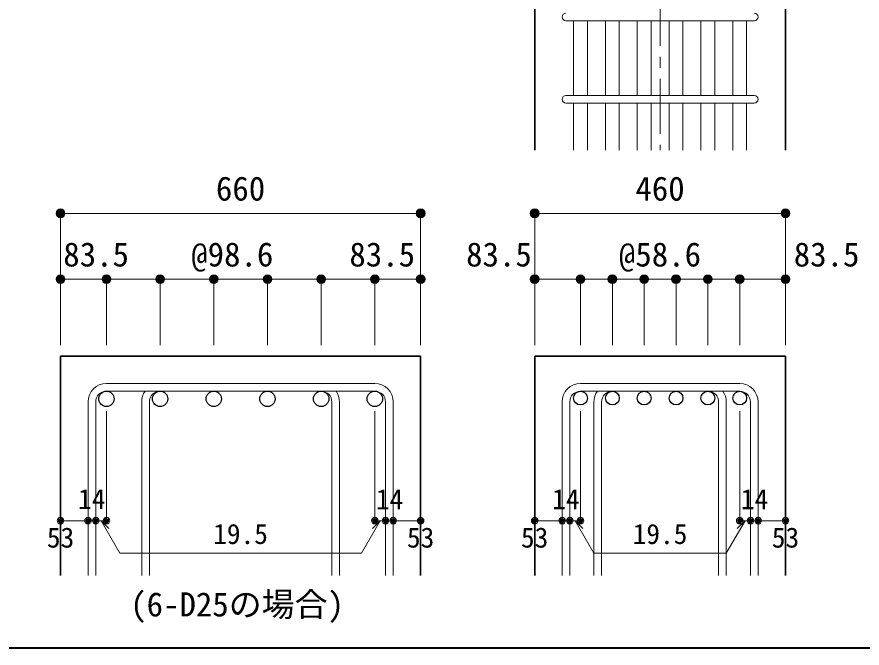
# Model space of a CAD drawing. Units: millimetres at full size, sheet at 1:20; details may follow other scales. Extents: x -3982 to 3969, y -2797 to 2801.
# Drawn here: x -693 to 846, y -2797 to -1647 of the extents above; entities that cross this region are included whole.
import ezdxf
from ezdxf.enums import TextEntityAlignment as Align

# ---------------------------------------------------------------- set-up
doc = ezdxf.new("R2010")
doc.units = ezdxf.units.MM
doc.header["$LTSCALE"] = 20
doc.header["$PDMODE"] = 32
doc.header["$PDSIZE"] = 12
doc.linetypes.add('CHAIN1', pattern=[8, 5, -1, 1, -1])
for name, color, linetype, lineweight in [('6-1_躯体線', 2, 'Continuous', 35), ('6-5_梁主筋', 7, 'Continuous', 18), ('6-6_S.T.P.', 7, 'Continuous', 18), ('6-7_文字', 7, 'Continuous', 18), ('6-D_寸法', 4, 'Continuous', 9), ('F-0_枠', 6, 'Continuous', 40)]:
    doc.layers.add(name, color=color, linetype=linetype, lineweight=lineweight)
doc.styles.add('ＭＳ ゴシック', font='')
doc.styles.get('ＭＳ ゴシック').set_extended_font_data('MS Gothic')

msp = doc.modelspace()

# ---------------------------------------------------------------- linework, layer by layer
at = {"layer": '6-1_躯体線'}
for p, q in [((249.79, -1889.67), (249.79, -1489.67)), ((706.79, -1889.67), (706.79, -1489.67)), ((-613.92, -2264.67), (-613.92, -2664.67)), ((-613.92, -2264.67), (42.08, -2264.67)), ((42.08, -2264.67), (42.08, -2664.67)), ((249.79, -2264.67), (249.79, -2664.67)), ((249.79, -2264.67), (706.79, -2264.67)), ((706.79, -2264.67), (706.79, -2664.67))]:
    msp.add_line(p, q, dxfattribs=at)
at = {"layer": '6-5_梁主筋'}
for p, q in [((320.79, -1653.67), (320.79, -1789.67)), ((345.79, -1653.67), (345.79, -1789.67)), ((378.79, -1653.67), (378.79, -1789.67)), ((403.79, -1653.67), (403.79, -1789.67)), ((436.79, -1653.67), (436.79, -1789.67)), ((461.79, -1653.67), (461.79, -1789.67)), ((494.79, -1653.67), (494.79, -1789.67)), ((519.79, -1653.67), (519.79, -1789.67)), ((552.79, -1653.67), (552.79, -1789.67)), ((577.79, -1653.67), (577.79, -1789.67)), ((610.79, -1653.67), (610.79, -1789.67)), ((635.79, -1653.67), (635.79, -1789.67)), ((320.79, -1803.67), (320.79, -1889.67)), ((345.79, -1803.67), (345.79, -1889.67)), ((378.79, -1803.67), (378.79, -1889.67)), ((403.79, -1803.67), (403.79, -1889.67)), ((436.79, -1803.67), (436.79, -1889.67)), ((461.79, -1803.67), (461.79, -1889.67)), ((494.79, -1803.67), (494.79, -1889.67)), ((519.79, -1803.67), (519.79, -1889.67)), ((552.79, -1803.67), (552.79, -1889.67)), ((577.79, -1803.67), (577.79, -1889.67)), ((610.79, -1803.67), (610.79, -1889.67)), ((635.79, -1803.67), (635.79, -1889.67))]:
    msp.add_line(p, q, dxfattribs=at)
at = {"layer": '6-5_梁主筋', "color": 3, "lineweight": 25}
for centre, radius in [((-530.42, -2342.67), 14), ((-432.62, -2342.67), 14), ((-334.82, -2342.67), 14), ((-237.02, -2342.67), 14), ((-139.22, -2342.67), 14), ((-41.42, -2342.67), 14), ((333.29, -2341.17), 12.5), ((391.29, -2341.17), 12.5), ((449.29, -2341.17), 12.5), ((507.29, -2341.17), 12.5), ((565.29, -2341.17), 12.5), ((623.29, -2341.17), 12.5)]:
    msp.add_circle(centre, radius, dxfattribs=at)
at = {"layer": '6-6_S.T.P.'}
for p, q in [((306.79, -1653.67), (649.4, -1653.67)), ((306.79, -1789.67), (649.4, -1789.67)), ((306.79, -1803.67), (649.4, -1803.67)), ((-41.42, -2314.67), (-530.42, -2314.67)), ((623.29, -2314.67), (333.29, -2314.67)), ((-41.42, -2328.67), (-530.42, -2328.67)), ((623.29, -2328.67), (333.29, -2328.67)), ((-563.92, -2348.17), (-563.92, -2664.67)), ((-549.92, -2348.17), (-549.92, -2664.67)), ((-466.12, -2348.17), (-466.12, -2664.67)), ((-452.12, -2348.17), (-452.12, -2664.67)), ((-119.72, -2348.17), (-119.72, -2664.67)), ((-105.72, -2348.17), (-105.72, -2664.67)), ((-21.92, -2348.17), (-21.92, -2664.67)), ((-7.92, -2348.17), (-7.92, -2664.67)), ((299.79, -2348.17), (299.79, -2664.67)), ((313.79, -2348.17), (313.79, -2664.67)), ((357.79, -2348.17), (357.79, -2664.67)), ((371.79, -2348.17), (371.79, -2664.67)), ((584.79, -2348.17), (584.79, -2664.67)), ((598.79, -2348.17), (598.79, -2664.67)), ((642.79, -2348.17), (642.79, -2664.67)), ((656.79, -2348.17), (656.79, -2664.67))]:
    msp.add_line(p, q, dxfattribs=at)
for centre, radius, start, end in [((306.79, -1646.67), 7, 90, 270), ((649.79, -1646.67), 7, 270, 90), ((306.79, -1796.67), 7, 90, 270), ((649.79, -1796.67), 7, 270, 90), ((-530.42, -2348.17), 33.5, 90, 180), ((-41.42, -2348.17), 33.5, 0, 90), ((333.29, -2348.17), 33.5, 90, 180), ((623.29, -2348.17), 33.5, 0, 90), ((-530.42, -2348.17), 19.5, 90, 180), ((-432.62, -2348.17), 33.5, 144.40235, 180), ((-432.62, -2348.17), 19.5, 90, 180), ((-139.22, -2348.17), 19.5, 0, 90), ((-139.22, -2348.17), 33.5, 0, 35.59765), ((-41.42, -2348.17), 19.5, 0, 90), ((333.29, -2348.17), 19.5, 90, 180), ((391.29, -2348.17), 33.5, 144.40235, 180), ((391.29, -2348.17), 19.5, 90, 180), ((565.29, -2348.17), 19.5, 0, 90), ((565.29, -2348.17), 33.5, 0, 35.59765), ((623.29, -2348.17), 19.5, 0, 90)]:
    msp.add_arc(centre, radius, start, end, dxfattribs=at)
at = {"layer": '6-D_寸法', "linetype": 'CHAIN1'}
msp.add_line((478.29, -639.67), (478.29, -1889.67), dxfattribs=at)
at = {"layer": '6-D_寸法'}
for p, q in [((-613.92, -2004.67), (-613.92, -2124.67)), ((-613.92, -2004.67), (42.08, -2004.67)), ((42.08, -2004.67), (42.08, -2124.67)), ((249.79, -2004.67), (249.79, -2124.67)), ((249.79, -2004.67), (706.79, -2004.67)), ((706.79, -2004.67), (706.79, -2124.67)), ((-613.92, -2124.67), (-613.92, -2244.67)), ((-613.92, -2124.67), (-530.42, -2124.67)), ((-530.42, -2124.67), (-530.42, -2244.67)), ((-530.42, -2124.67), (-432.62, -2124.67)), ((-432.62, -2124.67), (-432.62, -2244.67)), ((-432.62, -2124.67), (-334.82, -2124.67)), ((-334.82, -2124.67), (-334.82, -2244.67)), ((-334.82, -2124.67), (-237.02, -2124.67)), ((-237.02, -2124.67), (-237.02, -2244.67)), ((-237.02, -2124.67), (-139.22, -2124.67)), ((-139.22, -2124.67), (-139.22, -2244.67)), ((-139.22, -2124.67), (-41.42, -2124.67)), ((-41.42, -2124.67), (-41.42, -2244.67)), ((-41.42, -2124.67), (42.08, -2124.67)), ((42.08, -2124.67), (42.08, -2244.67)), ((249.79, -2124.67), (249.79, -2244.67)), ((249.79, -2124.67), (333.29, -2124.67)), ((333.29, -2124.67), (333.29, -2244.67)), ((333.29, -2124.67), (391.29, -2124.67)), ((391.29, -2124.67), (391.29, -2244.67)), ((391.29, -2124.67), (449.29, -2124.67)), ((449.29, -2124.67), (449.29, -2244.67)), ((449.29, -2124.67), (507.29, -2124.67)), ((507.29, -2124.67), (507.29, -2244.67)), ((507.29, -2124.67), (565.29, -2124.67)), ((565.29, -2124.67), (565.29, -2244.67)), ((565.29, -2124.67), (623.29, -2124.67)), ((623.29, -2124.67), (623.29, -2244.67)), ((623.29, -2124.67), (706.79, -2124.67)), ((706.79, -2124.67), (706.79, -2244.67)), ((-530.42, -2564.67), (-530.42, -2365.34)), ((-41.42, -2564.67), (-41.42, -2365.34)), ((333.29, -2564.67), (333.29, -2365.34)), ((623.29, -2564.67), (623.29, -2365.34)), ((-613.92, -2564.67), (-563.92, -2564.67)), ((-563.92, -2564.67), (-530.42, -2564.67)), ((-540.17, -2564.67), (-526.03, -2578.81)), ((-540.17, -2564.67), (-505.95, -2623.95)), ((-31.67, -2564.67), (-65.9, -2623.95)), ((-31.67, -2564.67), (-45.82, -2578.81)), ((-41.42, -2564.67), (42.08, -2564.67)), ((-21.92, -2564.67), (-7.92, -2564.67)), ((249.79, -2564.67), (299.79, -2564.67)), ((299.79, -2564.67), (333.29, -2564.67)), ((323.54, -2564.67), (337.68, -2578.81)), ((323.54, -2564.67), (357.76, -2623.95)), ((633.04, -2564.67), (598.82, -2623.95)), ((633.04, -2564.67), (618.9, -2578.81)), ((623.29, -2564.67), (706.79, -2564.67)), ((642.79, -2564.67), (656.79, -2564.67)), ((-505.95, -2623.95), (-65.9, -2623.95)), ((357.76, -2623.95), (598.82, -2623.95))]:
    msp.add_line(p, q, dxfattribs=at)
for centre, radius in [((-613.92, -2004.67), 8), ((-613.92, -2004.67), 7.2), ((-613.92, -2004.67), 6.4), ((-613.92, -2004.67), 5.6), ((-613.92, -2004.67), 4.8), ((-613.92, -2004.67), 4), ((-613.92, -2004.67), 3.2), ((42.08, -2004.67), 8), ((42.08, -2004.67), 7.2), ((42.08, -2004.67), 6.4), ((42.08, -2004.67), 5.6), ((42.08, -2004.67), 4.8), ((42.08, -2004.67), 4), ((42.08, -2004.67), 3.2), ((249.79, -2004.67), 8), ((249.79, -2004.67), 7.2), ((249.79, -2004.67), 6.4), ((249.79, -2004.67), 5.6), ((249.79, -2004.67), 4.8), ((249.79, -2004.67), 4), ((249.79, -2004.67), 3.2), ((706.79, -2004.67), 8), ((706.79, -2004.67), 7.2), ((706.79, -2004.67), 6.4), ((706.79, -2004.67), 5.6), ((706.79, -2004.67), 4.8), ((706.79, -2004.67), 4), ((706.79, -2004.67), 3.2), ((-613.92, -2004.67), 2.4), ((-613.92, -2004.67), 1.6), ((-613.92, -2004.67), 0.8), ((42.08, -2004.67), 2.4), ((42.08, -2004.67), 1.6), ((42.08, -2004.67), 0.8), ((249.79, -2004.67), 2.4), ((249.79, -2004.67), 1.6), ((249.79, -2004.67), 0.8), ((706.79, -2004.67), 2.4), ((706.79, -2004.67), 1.6), ((706.79, -2004.67), 0.8), ((-613.92, -2124.67), 8), ((-613.92, -2124.67), 7.2), ((-613.92, -2124.67), 6.4), ((-613.92, -2124.67), 5.6), ((-613.92, -2124.67), 4.8), ((-613.92, -2124.67), 4), ((-613.92, -2124.67), 3.2), ((-613.92, -2124.67), 2.4), ((-613.92, -2124.67), 1.6), ((-613.92, -2124.67), 0.8), ((-530.42, -2124.67), 8), ((-530.42, -2124.67), 7.2), ((-530.42, -2124.67), 6.4), ((-530.42, -2124.67), 5.6), ((-530.42, -2124.67), 4.8), ((-530.42, -2124.67), 4), ((-530.42, -2124.67), 3.2), ((-530.42, -2124.67), 2.4), ((-530.42, -2124.67), 1.6), ((-530.42, -2124.67), 0.8), ((-432.62, -2124.67), 8), ((-432.62, -2124.67), 7.2), ((-432.62, -2124.67), 6.4), ((-432.62, -2124.67), 5.6), ((-432.62, -2124.67), 4.8), ((-432.62, -2124.67), 4), ((-432.62, -2124.67), 3.2), ((-432.62, -2124.67), 2.4), ((-432.62, -2124.67), 1.6), ((-432.62, -2124.67), 0.8), ((-334.82, -2124.67), 8), ((-334.82, -2124.67), 7.2), ((-334.82, -2124.67), 6.4), ((-334.82, -2124.67), 5.6), ((-334.82, -2124.67), 4.8), ((-334.82, -2124.67), 4), ((-334.82, -2124.67), 3.2), ((-334.82, -2124.67), 2.4), ((-334.82, -2124.67), 1.6), ((-334.82, -2124.67), 0.8), ((-237.02, -2124.67), 8), ((-237.02, -2124.67), 7.2), ((-237.02, -2124.67), 6.4), ((-237.02, -2124.67), 5.6), ((-237.02, -2124.67), 4.8), ((-237.02, -2124.67), 4), ((-237.02, -2124.67), 3.2), ((-237.02, -2124.67), 2.4), ((-237.02, -2124.67), 1.6), ((-237.02, -2124.67), 0.8), ((-139.22, -2124.67), 8), ((-139.22, -2124.67), 7.2), ((-139.22, -2124.67), 6.4), ((-139.22, -2124.67), 5.6), ((-139.22, -2124.67), 4.8), ((-139.22, -2124.67), 4), ((-139.22, -2124.67), 3.2), ((-139.22, -2124.67), 2.4), ((-139.22, -2124.67), 1.6), ((-139.22, -2124.67), 0.8), ((-41.42, -2124.67), 8), ((-41.42, -2124.67), 7.2), ((-41.42, -2124.67), 6.4), ((-41.42, -2124.67), 5.6), ((-41.42, -2124.67), 4.8), ((-41.42, -2124.67), 4), ((-41.42, -2124.67), 3.2), ((-41.42, -2124.67), 2.4), ((-41.42, -2124.67), 1.6), ((-41.42, -2124.67), 0.8), ((42.08, -2124.67), 8), ((42.08, -2124.67), 7.2), ((42.08, -2124.67), 6.4), ((42.08, -2124.67), 5.6), ((42.08, -2124.67), 4.8), ((42.08, -2124.67), 4), ((42.08, -2124.67), 3.2), ((42.08, -2124.67), 2.4), ((42.08, -2124.67), 1.6), ((42.08, -2124.67), 0.8), ((249.79, -2124.67), 8), ((249.79, -2124.67), 7.2), ((249.79, -2124.67), 6.4), ((249.79, -2124.67), 5.6), ((249.79, -2124.67), 4.8), ((249.79, -2124.67), 4), ((249.79, -2124.67), 3.2), ((249.79, -2124.67), 2.4), ((249.79, -2124.67), 1.6), ((249.79, -2124.67), 0.8), ((333.29, -2124.67), 8), ((333.29, -2124.67), 7.2), ((333.29, -2124.67), 6.4), ((333.29, -2124.67), 5.6), ((333.29, -2124.67), 4.8), ((333.29, -2124.67), 4), ((333.29, -2124.67), 3.2), ((333.29, -2124.67), 2.4), ((333.29, -2124.67), 1.6), ((333.29, -2124.67), 0.8), ((391.29, -2124.67), 8), ((391.29, -2124.67), 7.2), ((391.29, -2124.67), 6.4), ((391.29, -2124.67), 5.6), ((391.29, -2124.67), 4.8), ((391.29, -2124.67), 4), ((391.29, -2124.67), 3.2), ((391.29, -2124.67), 2.4), ((391.29, -2124.67), 1.6), ((391.29, -2124.67), 0.8), ((449.29, -2124.67), 8), ((449.29, -2124.67), 7.2), ((449.29, -2124.67), 6.4), ((449.29, -2124.67), 5.6), ((449.29, -2124.67), 4.8), ((449.29, -2124.67), 4), ((449.29, -2124.67), 3.2), ((449.29, -2124.67), 2.4), ((449.29, -2124.67), 1.6), ((449.29, -2124.67), 0.8), ((507.29, -2124.67), 8), ((507.29, -2124.67), 7.2), ((507.29, -2124.67), 6.4), ((507.29, -2124.67), 5.6), ((507.29, -2124.67), 4.8), ((507.29, -2124.67), 4), ((507.29, -2124.67), 3.2), ((507.29, -2124.67), 2.4), ((507.29, -2124.67), 1.6), ((507.29, -2124.67), 0.8), ((565.29, -2124.67), 8), ((565.29, -2124.67), 7.2), ((565.29, -2124.67), 6.4), ((565.29, -2124.67), 5.6), ((565.29, -2124.67), 4.8), ((565.29, -2124.67), 4), ((565.29, -2124.67), 3.2), ((565.29, -2124.67), 2.4), ((565.29, -2124.67), 1.6), ((565.29, -2124.67), 0.8), ((623.29, -2124.67), 8), ((623.29, -2124.67), 7.2), ((623.29, -2124.67), 6.4), ((623.29, -2124.67), 5.6), ((623.29, -2124.67), 4.8), ((623.29, -2124.67), 4), ((623.29, -2124.67), 3.2), ((623.29, -2124.67), 2.4), ((623.29, -2124.67), 1.6), ((623.29, -2124.67), 0.8), ((706.79, -2124.67), 8), ((706.79, -2124.67), 7.2), ((706.79, -2124.67), 6.4), ((706.79, -2124.67), 5.6), ((706.79, -2124.67), 4.8), ((706.79, -2124.67), 4), ((706.79, -2124.67), 3.2), ((706.79, -2124.67), 2.4), ((706.79, -2124.67), 1.6), ((706.79, -2124.67), 0.8), ((-613.92, -2564.67), 4), ((-613.92, -2564.67), 3.6), ((-613.92, -2564.67), 3.2), ((-613.92, -2564.67), 2.8), ((-613.92, -2564.67), 2.4), ((-613.92, -2564.67), 2), ((-613.92, -2564.67), 1.6), ((-613.92, -2564.67), 1.2), ((-613.92, -2564.67), 0.8), ((-613.92, -2564.67), 0.4), ((-563.92, -2564.67), 4), ((-563.92, -2564.67), 3.6), ((-563.92, -2564.67), 3.2), ((-563.92, -2564.67), 2.8), ((-563.92, -2564.67), 2.4), ((-563.92, -2564.67), 2), ((-563.92, -2564.67), 1.6), ((-563.92, -2564.67), 1.2), ((-563.92, -2564.67), 0.8), ((-563.92, -2564.67), 0.4), ((-549.92, -2564.67), 4), ((-549.92, -2564.67), 3.6), ((-549.92, -2564.67), 3.2), ((-549.92, -2564.67), 2.8), ((-549.92, -2564.67), 2.4), ((-549.92, -2564.67), 2), ((-549.92, -2564.67), 1.6), ((-549.92, -2564.67), 1.2), ((-549.92, -2564.67), 0.8), ((-549.92, -2564.67), 0.4), ((-530.42, -2564.67), 4), ((-530.42, -2564.67), 3.6), ((-530.42, -2564.67), 3.2), ((-530.42, -2564.67), 2.8), ((-530.42, -2564.67), 2.4), ((-530.42, -2564.67), 2), ((-530.42, -2564.67), 1.6), ((-530.42, -2564.67), 1.2), ((-530.42, -2564.67), 0.8), ((-530.42, -2564.67), 0.4), ((-41.42, -2564.67), 4), ((-41.42, -2564.67), 3.6), ((-41.42, -2564.67), 3.2), ((-41.42, -2564.67), 2.8), ((-41.42, -2564.67), 2.4), ((-41.42, -2564.67), 2), ((-41.42, -2564.67), 1.6), ((-41.42, -2564.67), 1.2), ((-41.42, -2564.67), 0.8), ((-41.42, -2564.67), 0.4), ((-21.92, -2564.67), 4), ((-21.92, -2564.67), 3.6), ((-21.92, -2564.67), 3.2), ((-21.92, -2564.67), 2.8), ((-21.92, -2564.67), 2.4), ((-21.92, -2564.67), 2), ((-21.92, -2564.67), 1.6), ((-21.92, -2564.67), 1.2), ((-21.92, -2564.67), 0.8), ((-21.92, -2564.67), 0.4), ((-7.92, -2564.67), 4), ((-7.92, -2564.67), 3.6), ((-7.92, -2564.67), 3.2), ((-7.92, -2564.67), 2.8), ((-7.92, -2564.67), 2.4), ((-7.92, -2564.67), 2), ((-7.92, -2564.67), 1.6), ((-7.92, -2564.67), 1.2), ((-7.92, -2564.67), 0.8), ((-7.92, -2564.67), 0.4), ((42.08, -2564.67), 4), ((42.08, -2564.67), 3.6), ((42.08, -2564.67), 3.2), ((42.08, -2564.67), 2.8), ((42.08, -2564.67), 2.4), ((42.08, -2564.67), 2), ((42.08, -2564.67), 1.6), ((42.08, -2564.67), 1.2), ((42.08, -2564.67), 0.8), ((42.08, -2564.67), 0.4), ((249.79, -2564.67), 4), ((249.79, -2564.67), 3.6), ((249.79, -2564.67), 3.2), ((249.79, -2564.67), 2.8), ((249.79, -2564.67), 2.4), ((249.79, -2564.67), 2), ((249.79, -2564.67), 1.6), ((249.79, -2564.67), 1.2), ((249.79, -2564.67), 0.8), ((249.79, -2564.67), 0.4), ((299.79, -2564.67), 4), ((299.79, -2564.67), 3.6), ((299.79, -2564.67), 3.2), ((299.79, -2564.67), 2.8), ((299.79, -2564.67), 2.4), ((299.79, -2564.67), 2), ((299.79, -2564.67), 1.6), ((299.79, -2564.67), 1.2), ((299.79, -2564.67), 0.8), ((299.79, -2564.67), 0.4), ((313.79, -2564.67), 4), ((313.79, -2564.67), 3.6), ((313.79, -2564.67), 3.2), ((313.79, -2564.67), 2.8), ((313.79, -2564.67), 2.4), ((313.79, -2564.67), 2), ((313.79, -2564.67), 1.6), ((313.79, -2564.67), 1.2), ((313.79, -2564.67), 0.8), ((313.79, -2564.67), 0.4), ((333.29, -2564.67), 4), ((333.29, -2564.67), 3.6), ((333.29, -2564.67), 3.2), ((333.29, -2564.67), 2.8), ((333.29, -2564.67), 2.4), ((333.29, -2564.67), 2), ((333.29, -2564.67), 1.6), ((333.29, -2564.67), 1.2), ((333.29, -2564.67), 0.8), ((333.29, -2564.67), 0.4), ((623.29, -2564.67), 4), ((623.29, -2564.67), 3.6), ((623.29, -2564.67), 3.2), ((623.29, -2564.67), 2.8), ((623.29, -2564.67), 2.4), ((623.29, -2564.67), 2), ((623.29, -2564.67), 1.6), ((623.29, -2564.67), 1.2), ((623.29, -2564.67), 0.8), ((623.29, -2564.67), 0.4), ((642.79, -2564.67), 4), ((642.79, -2564.67), 3.6), ((642.79, -2564.67), 3.2), ((642.79, -2564.67), 2.8), ((642.79, -2564.67), 2.4), ((642.79, -2564.67), 2), ((642.79, -2564.67), 1.6), ((642.79, -2564.67), 1.2), ((642.79, -2564.67), 0.8), ((642.79, -2564.67), 0.4), ((656.79, -2564.67), 4), ((656.79, -2564.67), 3.6), ((656.79, -2564.67), 3.2), ((656.79, -2564.67), 2.8), ((656.79, -2564.67), 2.4), ((656.79, -2564.67), 2), ((656.79, -2564.67), 1.6), ((656.79, -2564.67), 1.2), ((656.79, -2564.67), 0.8), ((656.79, -2564.67), 0.4), ((706.79, -2564.67), 4), ((706.79, -2564.67), 3.6), ((706.79, -2564.67), 3.2), ((706.79, -2564.67), 2.8), ((706.79, -2564.67), 2.4), ((706.79, -2564.67), 2), ((706.79, -2564.67), 1.6), ((706.79, -2564.67), 1.2), ((706.79, -2564.67), 0.8), ((706.79, -2564.67), 0.4)]:
    msp.add_circle(centre, radius, dxfattribs=at)
at = {"layer": '6-D_寸法', "color": 7}
for p in [(-613.92, -2004.67), (42.08, -2004.67), (249.79, -2004.67), (706.79, -2004.67), (-613.92, -2124.67), (-530.42, -2124.67), (-432.62, -2124.67), (-334.82, -2124.67), (-237.02, -2124.67), (-139.22, -2124.67), (-139.22, -2124.67), (-41.42, -2124.67), (42.08, -2124.67), (249.79, -2124.67), (333.29, -2124.67), (391.29, -2124.67), (449.29, -2124.67), (507.29, -2124.67), (565.29, -2124.67), (623.29, -2124.67), (706.79, -2124.67), (-613.92, -2564.67), (-563.92, -2564.67), (-549.92, -2564.67), (-530.42, -2564.67), (-41.42, -2564.67), (-21.92, -2564.67), (-7.92, -2564.67), (42.08, -2564.67), (249.79, -2564.67), (299.79, -2564.67), (313.79, -2564.67), (333.29, -2564.67), (623.29, -2564.67), (642.79, -2564.67), (656.79, -2564.67), (706.79, -2564.67)]:
    msp.add_point(p, dxfattribs=at)
at = {"layer": 'F-0_枠'}
msp.add_line((3969.4, -2796.83), (-3981.92, -2796.83), dxfattribs=at)

# ---------------------------------------------------------------- texts
at = {"layer": '6-7_文字', "style": 'ＭＳ ゴシック'}
msp.add_text('(6-D25の場合)', height=43.99, dxfattribs=at).set_placement((-487.1, -2752.38), align=Align.BOTTOM_LEFT)
at = {"layer": '6-D_寸法', "style": 'ＭＳ ゴシック'}
for s, height, p in [('660', 43.99, (-330.92, -1994.67)), ('460', 43.99, (433.29, -1994.67)), ('83.5', 43.99, (-609, -2114.67)), ('@98.6', 43.99, (-375.92, -2114.67)), ('83.5', 43.99, (-87.77, -2114.67)), ('83.5', 43.99, (124.87, -2114.67)), ('@58.6', 43.99, (403.29, -2114.67)), ('83.5', 43.99, (721.79, -2114.67)), ('14', 36.66, (-582.11, -2554.65)), ('14', 36.66, (-39.55, -2554.91)), ('14', 36.66, (281.6, -2554.79)), ('14', 36.66, (625.32, -2554.79)), ('19.5', 36.66, (-335.92, -2618.14)), ('19.5', 36.66, (428.29, -2618.14)), ('53', 36.66, (-638.92, -2624.67)), ('53', 36.66, (17.08, -2624.67)), ('53', 36.66, (224.79, -2624.67)), ('53', 36.66, (681.79, -2624.67))]:
    msp.add_text(s, height=height, dxfattribs=at).set_placement(p, align=Align.BOTTOM_LEFT)

doc.saveas('drawing.dxf')
